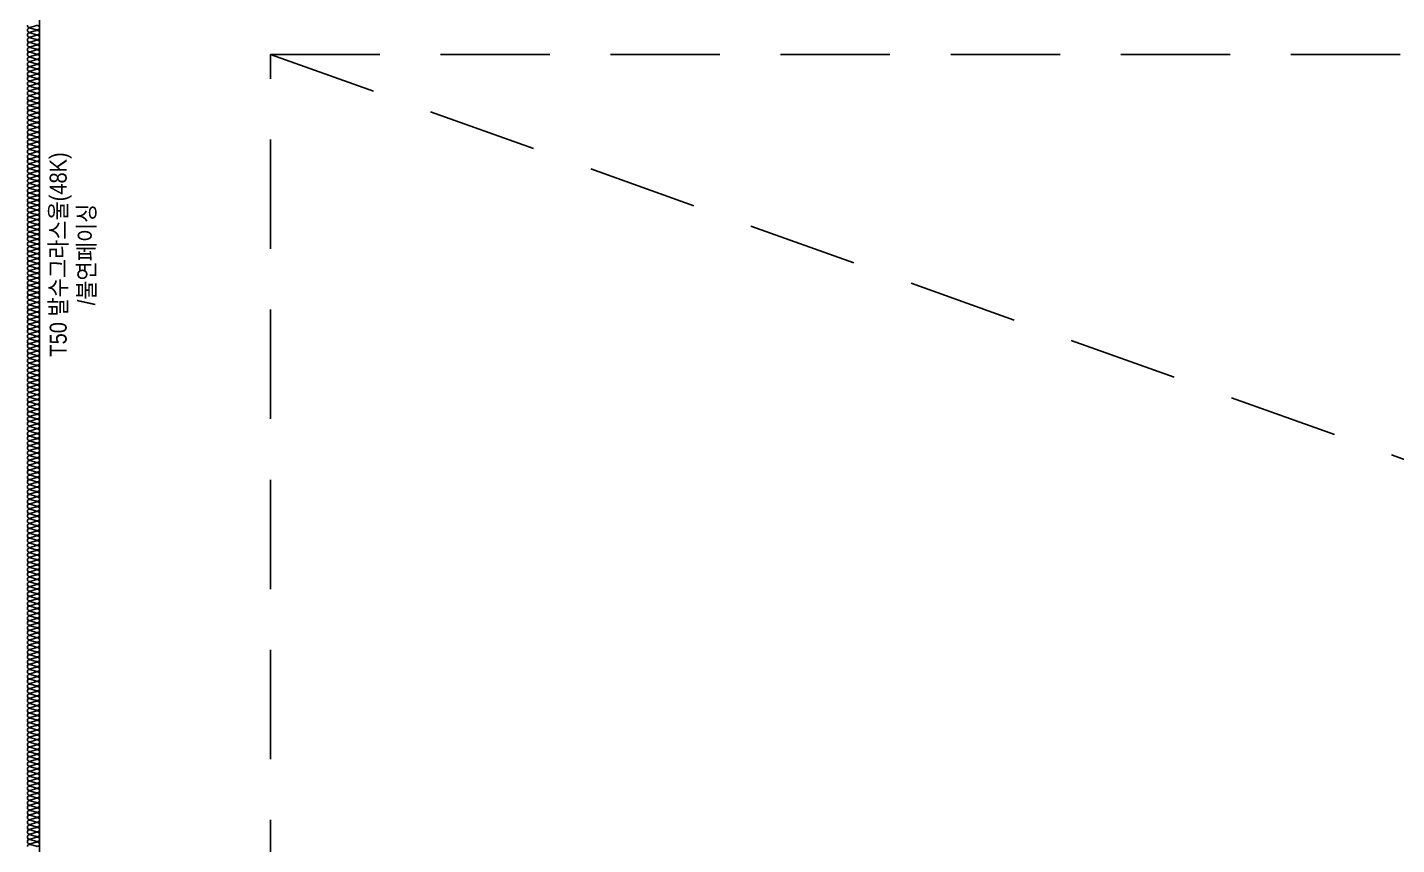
# Model space of a CAD drawing. Header units: millimetres. Extents: x 19868 to 801382, y -4805 to 85279.
# Drawn here: x 301988 to 307623, y 36277 to 39640 of the extents above; entities that cross this region are included whole.
import ezdxf
from ezdxf.enums import TextEntityAlignment as Align

# ---------------------------------------------------------------- set-up
doc = ezdxf.new("R2010")
doc.units = ezdxf.units.MM
doc.header["$LTSCALE"] = 250
doc.linetypes.add('HID', pattern=[2.8, 1.8, -1])
doc.layers.add('A-ELE-8', color=8, linetype='Continuous')
doc.layers.add('ISL', color=251, linetype='Continuous')
doc.layers.add('NOPLOT-단열', color=225, linetype='Continuous', plot=False)
doc.styles.add('Gdim', font='')
doc.styles.get('Gdim').set_extended_font_data('Dotum')

# ---------------------------------------------------------------- blocks, each defined once
blk = doc.blocks.new('A$Cfc53eec5')
at = {"layer": 'A-ELE-8', "linetype": 'HID'}
blk.add_line((2100, 4600), (16100, -400), dxfattribs=at)
blk.add_lwpolyline([(16100, 4600), (16100, -400), (2100, -400), (2100, 4600)], close=True, dxfattribs=at)

msp = doc.modelspace()

# ---------------------------------------------------------------- linework, layer by layer
at = {"layer": 'ISL'}
msp.add_line((302038.2, 41928.9), (302038.2, 34028.9), dxfattribs=at)
msp.add_lwpolyline([(301988.2, 36268.9, -0.509267), (302000.3, 36277.8), (302026.1, 36270.1, 1.372593), (302026.1, 36287.8), (302000.3, 36280.1, -0.509267), (301988.2, 36288.9, -0.509267), (302000.3, 36297.8), (302026.1, 36290.1, 1.372593), (302026.1, 36307.8), (302000.3, 36300.1, -0.509267), (301988.2, 36308.9, -0.509267), (302000.3, 36317.8), (302026.1, 36310.1, 1.372593), (302026.1, 36327.8), (302000.3, 36320.1, -0.509267), (301988.2, 36328.9, -0.509267), (302000.3, 36337.8), (302026.1, 36330.1, 1.372593), (302026.1, 36347.8), (302000.3, 36340.1, -0.509267), (301988.2, 36348.9, -0.509267), (302000.3, 36357.8), (302026.1, 36350.1, 1.372593), (302026.1, 36367.8), (302000.3, 36360.1, -0.509267), (301988.2, 36368.9, -0.509267), (302000.3, 36377.8), (302026.1, 36370.1, 1.372593), (302026.1, 36387.8), (302000.3, 36380.1, -0.509267), (301988.2, 36388.9, -0.509267), (302000.3, 36397.8), (302026.1, 36390.1, 1.372593), (302026.1, 36407.8), (302000.3, 36400.1, -0.509267), (301988.2, 36408.9, -0.509267), (302000.3, 36417.8), (302026.1, 36410.1, 1.372593), (302026.1, 36427.8), (302000.3, 36420.1, -0.509267), (301988.2, 36428.9, -0.509267), (302000.3, 36437.8), (302026.1, 36430.1, 1.372593), (302026.1, 36447.8), (302000.3, 36440.1, -0.509267), (301988.2, 36448.9, -0.509267), (302000.3, 36457.8), (302026.1, 36450.1, 1.372593), (302026.1, 36467.8), (302000.3, 36460.1, -0.509267), (301988.2, 36468.9, -0.509267), (302000.3, 36477.8), (302026.1, 36470.1, 1.372593), (302026.1, 36487.8), (302000.3, 36480.1, -0.509267), (301988.2, 36488.9, -0.509267), (302000.3, 36497.8), (302026.1, 36490.1, 1.372593), (302026.1, 36507.8), (302000.3, 36500.1, -0.509267), (301988.2, 36508.9, -0.509267), (302000.3, 36517.8), (302026.1, 36510.1, 1.372593), (302026.1, 36527.8), (302000.3, 36520.1, -0.509267), (301988.2, 36528.9, -0.509267), (302000.3, 36537.8), (302026.1, 36530.1, 1.372593), (302026.1, 36547.8), (302000.3, 36540.1, -0.509267), (301988.2, 36548.9, -0.509267), (302000.3, 36557.8), (302026.1, 36550.1, 1.372593), (302026.1, 36567.8), (302000.3, 36560.1, -0.509267), (301988.2, 36568.9, -0.509267), (302000.3, 36577.8), (302026.1, 36570.1, 1.372593), (302026.1, 36587.8), (302000.3, 36580.1, -0.509267), (301988.2, 36588.9, -0.509267), (302000.3, 36597.8), (302026.1, 36590.1, 1.372593), (302026.1, 36607.8), (302000.3, 36600.1, -0.509267), (301988.2, 36608.9, -0.509267), (302000.3, 36617.8), (302026.1, 36610.1, 1.372593), (302026.1, 36627.8), (302000.3, 36620.1, -0.509267), (301988.2, 36628.9, -0.509267), (302000.3, 36637.8), (302026.1, 36630.1, 1.372593), (302026.1, 36647.8), (302000.3, 36640.1, -0.509267), (301988.2, 36648.9, -0.509267), (302000.3, 36657.8), (302026.1, 36650.1, 1.372593), (302026.1, 36667.8), (302000.3, 36660.1, -0.509267), (301988.2, 36668.9, -0.509267), (302000.3, 36677.8), (302026.1, 36670.1, 1.372593), (302026.1, 36687.8), (302000.3, 36680.1, -0.509267), (301988.2, 36688.9, -0.509267), (302000.3, 36697.8), (302026.1, 36690.1, 1.372593), (302026.1, 36707.8), (302000.3, 36700.1, -0.509267), (301988.2, 36708.9, -0.509267), (302000.3, 36717.8), (302026.1, 36710.1, 1.372593), (302026.1, 36727.8), (302000.3, 36720.1, -0.509267), (301988.2, 36728.9, -0.509267), (302000.3, 36737.8), (302026.1, 36730.1, 1.372593), (302026.1, 36747.8), (302000.3, 36740.1, -0.509267), (301988.2, 36748.9, -0.509267), (302000.3, 36757.8), (302026.1, 36750.1, 1.372593), (302026.1, 36767.8), (302000.3, 36760.1, -0.509267), (301988.2, 36768.9, -0.509267), (302000.3, 36777.8), (302026.1, 36770.1, 1.372593), (302026.1, 36787.8), (302000.3, 36780.1, -0.509267), (301988.2, 36788.9, -0.509267), (302000.3, 36797.8), (302026.1, 36790.1, 1.372593), (302026.1, 36807.8), (302000.3, 36800.1, -0.509267), (301988.2, 36808.9, -0.509267), (302000.3, 36817.8), (302026.1, 36810.1, 1.372593), (302026.1, 36827.8), (302000.3, 36820.1, -0.509267), (301988.2, 36828.9, -0.509267), (302000.3, 36837.8), (302026.1, 36830.1, 1.372593), (302026.1, 36847.8), (302000.3, 36840.1, -0.509267), (301988.2, 36848.9, -0.509267), (302000.3, 36857.8), (302026.1, 36850.1, 1.372593), (302026.1, 36867.8), (302000.3, 36860.1, -0.509267), (301988.2, 36868.9, -0.509267), (302000.3, 36877.8), (302026.1, 36870.1, 1.372593), (302026.1, 36887.8), (302000.3, 36880.1, -0.509267), (301988.2, 36888.9, -0.509267), (302000.3, 36897.8), (302026.1, 36890.1, 1.372593), (302026.1, 36907.8), (302000.3, 36900.1, -0.509267), (301988.2, 36908.9, -0.509267), (302000.3, 36917.8), (302026.1, 36910.1, 1.372593), (302026.1, 36927.8), (302000.3, 36920.1, -0.509267), (301988.2, 36928.9, -0.509267), (302000.3, 36937.8), (302026.1, 36930.1, 1.372593), (302026.1, 36947.8), (302000.3, 36940.1, -0.509267), (301988.2, 36948.9, -0.509267), (302000.3, 36957.8), (302026.1, 36950.1, 1.372593), (302026.1, 36967.8), (302000.3, 36960.1, -0.509267), (301988.2, 36968.9, -0.509267), (302000.3, 36977.8), (302026.1, 36970.1, 1.372593), (302026.1, 36987.8), (302000.3, 36980.1, -0.509267), (301988.2, 36988.9, -0.509267), (302000.3, 36997.8), (302026.1, 36990.1, 1.372593), (302026.1, 37007.8), (302000.3, 37000.1, -0.509267), (301988.2, 37008.9, -0.509267), (302000.3, 37017.8), (302026.1, 37010.1, 1.372593), (302026.1, 37027.8), (302000.3, 37020.1, -0.509267), (301988.2, 37028.9, -0.509267), (302000.3, 37037.8), (302026.1, 37030.1, 1.372593), (302026.1, 37047.8), (302000.3, 37040.1, -0.509267), (301988.2, 37048.9, -0.509267), (302000.3, 37057.8), (302026.1, 37050.1, 1.372593), (302026.1, 37067.8), (302000.3, 37060.1, -0.509267), (301988.2, 37068.9, -0.509267), (302000.3, 37077.8), (302026.1, 37070.1, 1.372593), (302026.1, 37087.8), (302000.3, 37080.1, -0.509267), (301988.2, 37088.9, -0.509267), (302000.3, 37097.8), (302026.1, 37090.1, 1.372593), (302026.1, 37107.8), (302000.3, 37100.1, -0.509267), (301988.2, 37108.9, -0.509267), (302000.3, 37117.8), (302026.1, 37110.1, 1.372593), (302026.1, 37127.8), (302000.3, 37120.1, -0.509267), (301988.2, 37128.9, -0.509267), (302000.3, 37137.8), (302026.1, 37130.1, 1.372593), (302026.1, 37147.8), (302000.3, 37140.1, -0.509267), (301988.2, 37148.9, -0.509267), (302000.3, 37157.8), (302026.1, 37150.1, 1.372593), (302026.1, 37167.8), (302000.3, 37160.1, -0.509267), (301988.2, 37168.9, -0.509267), (302000.3, 37177.8), (302026.1, 37170.1, 1.372593), (302026.1, 37187.8), (302000.3, 37180.1, -0.509267), (301988.2, 37188.9, -0.509267), (302000.3, 37197.8), (302026.1, 37190.1, 1.372593), (302026.1, 37207.8), (302000.3, 37200.1, -0.509267), (301988.2, 37208.9, -0.509267), (302000.3, 37217.8), (302026.1, 37210.1, 1.372593), (302026.1, 37227.8), (302000.3, 37220.1, -0.509267), (301988.2, 37228.9, -0.509267), (302000.3, 37237.8), (302026.1, 37230.1, 1.372593), (302026.1, 37247.8), (302000.3, 37240.1, -0.509267), (301988.2, 37248.9, -0.509267), (302000.3, 37257.8), (302026.1, 37250.1, 1.372593), (302026.1, 37267.8), (302000.3, 37260.1, -0.509267), (301988.2, 37268.9, -0.509267), (302000.3, 37277.8), (302026.1, 37270.1, 1.372593), (302026.1, 37287.8), (302000.3, 37280.1, -0.509267), (301988.2, 37288.9, -0.509267), (302000.3, 37297.8), (302026.1, 37290.1, 1.372593), (302026.1, 37307.8), (302000.3, 37300.1, -0.509267), (301988.2, 37308.9, -0.509267), (302000.3, 37317.8), (302026.1, 37310.1, 1.372593), (302026.1, 37327.8), (302000.3, 37320.1, -0.509267), (301988.2, 37328.9, -0.509267), (302000.3, 37337.8), (302026.1, 37330.1, 1.372593), (302026.1, 37347.8), (302000.3, 37340.1, -0.509267), (301988.2, 37348.9, -0.509267), (302000.3, 37357.8), (302026.1, 37350.1, 1.372593), (302026.1, 37367.8), (302000.3, 37360.1, -0.509267), (301988.2, 37368.9, -0.509267), (302000.3, 37377.8), (302026.1, 37370.1, 1.372593), (302026.1, 37387.8), (302000.3, 37380.1, -0.509267), (301988.2, 37388.9, -0.509267), (302000.3, 37397.8), (302026.1, 37390.1, 1.372593), (302026.1, 37407.8), (302000.3, 37400.1, -0.509267), (301988.2, 37408.9, -0.509267), (302000.3, 37417.8), (302026.1, 37410.1, 1.372593), (302026.1, 37427.8), (302000.3, 37420.1, -0.509267), (301988.2, 37428.9, -0.509267), (302000.3, 37437.8), (302026.1, 37430.1, 1.372593), (302026.1, 37447.8), (302000.3, 37440.1, -0.509267), (301988.2, 37448.9, -0.509267), (302000.3, 37457.8), (302026.1, 37450.1, 1.372593), (302026.1, 37467.8), (302000.3, 37460.1, -0.509267), (301988.2, 37468.9, -0.509267), (302000.3, 37477.8), (302026.1, 37470.1, 1.372593), (302026.1, 37487.8), (302000.3, 37480.1, -0.509267), (301988.2, 37488.9, -0.509267), (302000.3, 37497.8), (302026.1, 37490.1, 1.372593), (302026.1, 37507.8), (302000.3, 37500.1, -0.509267), (301988.2, 37508.9, -0.509267), (302000.3, 37517.8), (302026.1, 37510.1, 1.372593), (302026.1, 37527.8), (302000.3, 37520.1, -0.509267), (301988.2, 37528.9, -0.509267), (302000.3, 37537.8), (302026.1, 37530.1, 1.372593), (302026.1, 37547.8), (302000.3, 37540.1, -0.509267), (301988.2, 37548.9, -0.509267), (302000.3, 37557.8), (302026.1, 37550.1, 1.372593), (302026.1, 37567.8), (302000.3, 37560.1, -0.509267), (301988.2, 37568.9, -0.509267), (302000.3, 37577.8), (302026.1, 37570.1, 1.372593), (302026.1, 37587.8), (302000.3, 37580.1, -0.509267), (301988.2, 37588.9, -0.509267), (302000.3, 37597.8), (302026.1, 37590.1, 1.372593), (302026.1, 37607.8), (302000.3, 37600.1, -0.509267), (301988.2, 37608.9, -0.509267), (302000.3, 37617.8), (302026.1, 37610.1, 1.372593), (302026.1, 37627.8), (302000.3, 37620.1, -0.509267), (301988.2, 37628.9, -0.509267), (302000.3, 37637.8), (302026.1, 37630.1, 1.372593), (302026.1, 37647.8), (302000.3, 37640.1, -0.509267), (301988.2, 37648.9, -0.509267), (302000.3, 37657.8), (302026.1, 37650.1, 1.372593), (302026.1, 37667.8), (302000.3, 37660.1, -0.509267), (301988.2, 37668.9, -0.509267), (302000.3, 37677.8), (302026.1, 37670.1, 1.372593), (302026.1, 37687.8), (302000.3, 37680.1, -0.509267), (301988.2, 37688.9, -0.509267), (302000.3, 37697.8), (302026.1, 37690.1, 1.372593), (302026.1, 37707.8), (302000.3, 37700.1, -0.509267), (301988.2, 37708.9, -0.509267), (302000.3, 37717.8), (302026.1, 37710.1, 1.372593), (302026.1, 37727.8), (302000.3, 37720.1, -0.509267), (301988.2, 37728.9, -0.509267), (302000.3, 37737.8), (302026.1, 37730.1, 1.372593), (302026.1, 37747.8), (302000.3, 37740.1, -0.509267), (301988.2, 37748.9, -0.509267), (302000.3, 37757.8), (302026.1, 37750.1, 1.372593), (302026.1, 37767.8), (302000.3, 37760.1, -0.509267), (301988.2, 37768.9, -0.509267), (302000.3, 37777.8), (302026.1, 37770.1, 1.372593), (302026.1, 37787.8), (302000.3, 37780.1, -0.509267), (301988.2, 37788.9, -0.509267), (302000.3, 37797.8), (302026.1, 37790.1, 1.372593), (302026.1, 37807.8), (302000.3, 37800.1, -0.509267), (301988.2, 37808.9, -0.509267), (302000.3, 37817.8), (302026.1, 37810.1, 1.372593), (302026.1, 37827.8), (302000.3, 37820.1, -0.509267), (301988.2, 37828.9, -0.509267), (302000.3, 37837.8), (302026.1, 37830.1, 1.372593), (302026.1, 37847.8), (302000.3, 37840.1, -0.509267), (301988.2, 37848.9, -0.509267), (302000.3, 37857.8), (302026.1, 37850.1, 1.372593), (302026.1, 37867.8), (302000.3, 37860.1, -0.509267), (301988.2, 37868.9, -0.509267), (302000.3, 37877.8), (302026.1, 37870.1, 1.372593), (302026.1, 37887.8), (302000.3, 37880.1, -0.509267), (301988.2, 37888.9, -0.509267), (302000.3, 37897.8), (302026.1, 37890.1, 1.372593), (302026.1, 37907.8), (302000.3, 37900.1, -0.509267), (301988.2, 37908.9, -0.509267), (302000.3, 37917.8), (302026.1, 37910.1, 1.372593), (302026.1, 37927.8), (302000.3, 37920.1, -0.509267), (301988.2, 37928.9, -0.509267), (302000.3, 37937.8), (302026.1, 37930.1, 1.372593), (302026.1, 37947.8), (302000.3, 37940.1, -0.509267), (301988.2, 37948.9, -0.509267), (302000.3, 37957.8), (302026.1, 37950.1, 1.372593), (302026.1, 37967.8), (302000.3, 37960.1, -0.509267), (301988.2, 37968.9, -0.509267), (302000.3, 37977.8), (302026.1, 37970.1, 1.372593), (302026.1, 37987.8), (302000.3, 37980.1, -0.509267), (301988.2, 37988.9, -0.509267), (302000.3, 37997.8), (302026.1, 37990.1, 1.372593), (302026.1, 38007.8), (302000.3, 38000.1, -0.509267), (301988.2, 38008.9, -0.509267), (302000.3, 38017.8), (302026.1, 38010.1, 1.372593), (302026.1, 38027.8), (302000.3, 38020.1, -0.509267), (301988.2, 38028.9, -0.509267), (302000.3, 38037.8), (302026.1, 38030.1, 1.372593), (302026.1, 38047.8), (302000.3, 38040.1, -0.509267), (301988.2, 38048.9, -0.509267), (302000.3, 38057.8), (302026.1, 38050.1, 1.372593), (302026.1, 38067.8), (302000.3, 38060.1, -0.509267), (301988.2, 38068.9, -0.509267), (302000.3, 38077.8), (302026.1, 38070.1, 1.372593), (302026.1, 38087.8), (302000.3, 38080.1, -0.509267), (301988.2, 38088.9, -0.509267), (302000.3, 38097.8), (302026.1, 38090.1, 1.372593), (302026.1, 38107.8), (302000.3, 38100.1, -0.509267), (301988.2, 38108.9, -0.509267), (302000.3, 38117.8), (302026.1, 38110.1, 1.372593), (302026.1, 38127.8), (302000.3, 38120.1, -0.509267), (301988.2, 38128.9, -0.509267), (302000.3, 38137.8), (302026.1, 38130.1, 1.372593), (302026.1, 38147.8), (302000.3, 38140.1, -0.509267), (301988.2, 38148.9, -0.509267), (302000.3, 38157.8), (302026.1, 38150.1, 1.372593), (302026.1, 38167.8), (302000.3, 38160.1, -0.509267), (301988.2, 38168.9, -0.509267), (302000.3, 38177.8), (302026.1, 38170.1, 1.372593), (302026.1, 38187.8), (302000.3, 38180.1, -0.509267), (301988.2, 38188.9, -0.509267), (302000.3, 38197.8), (302026.1, 38190.1, 1.372593), (302026.1, 38207.8), (302000.3, 38200.1, -0.509267), (301988.2, 38208.9, -0.509267), (302000.3, 38217.8), (302026.1, 38210.1, 1.372593), (302026.1, 38227.8), (302000.3, 38220.1, -0.509267), (301988.2, 38228.9, -0.509267), (302000.3, 38237.8), (302026.1, 38230.1, 1.372593), (302026.1, 38247.8), (302000.3, 38240.1, -0.509267), (301988.2, 38248.9, -0.509267), (302000.3, 38257.8), (302026.1, 38250.1, 1.372593), (302026.1, 38267.8), (302000.3, 38260.1, -0.509267), (301988.2, 38268.9, -0.509267), (302000.3, 38277.8), (302026.1, 38270.1, 1.372593), (302026.1, 38287.8), (302000.3, 38280.1, -0.509267), (301988.2, 38288.9, -0.509267), (302000.3, 38297.8), (302026.1, 38290.1, 1.372593), (302026.1, 38307.8), (302000.3, 38300.1, -0.509267), (301988.2, 38308.9, -0.509267), (302000.3, 38317.8), (302026.1, 38310.1, 1.372593), (302026.1, 38327.8), (302000.3, 38320.1, -0.509267), (301988.2, 38328.9, -0.509267), (302000.3, 38337.8), (302026.1, 38330.1, 1.372593), (302026.1, 38347.8), (302000.3, 38340.1, -0.509267), (301988.2, 38348.9, -0.509267), (302000.3, 38357.8), (302026.1, 38350.1, 1.372593), (302026.1, 38367.8), (302000.3, 38360.1, -0.509267), (301988.2, 38368.9, -0.509267), (302000.3, 38377.8), (302026.1, 38370.1, 1.372593), (302026.1, 38387.8), (302000.3, 38380.1, -0.509267), (301988.2, 38388.9, -0.509267), (302000.3, 38397.8), (302026.1, 38390.1, 1.372593), (302026.1, 38407.8), (302000.3, 38400.1, -0.509267), (301988.2, 38408.9, -0.509267), (302000.3, 38417.8), (302026.1, 38410.1, 1.372593), (302026.1, 38427.8), (302000.3, 38420.1, -0.509267), (301988.2, 38428.9, -0.509267), (302000.3, 38437.8), (302026.1, 38430.1, 1.372593), (302026.1, 38447.8), (302000.3, 38440.1, -0.509267), (301988.2, 38448.9, -0.509267), (302000.3, 38457.8), (302026.1, 38450.1, 1.372593), (302026.1, 38467.8), (302000.3, 38460.1, -0.509267), (301988.2, 38468.9, -0.509267), (302000.3, 38477.8), (302026.1, 38470.1, 1.372593), (302026.1, 38487.8), (302000.3, 38480.1, -0.509267), (301988.2, 38488.9, -0.509267), (302000.3, 38497.8), (302026.1, 38490.1, 1.372593), (302026.1, 38507.8), (302000.3, 38500.1, -0.509267), (301988.2, 38508.9, -0.509267), (302000.3, 38517.8), (302026.1, 38510.1, 1.372593), (302026.1, 38527.8), (302000.3, 38520.1, -0.509267), (301988.2, 38528.9, -0.509267), (302000.3, 38537.8), (302026.1, 38530.1, 1.372593), (302026.1, 38547.8), (302000.3, 38540.1, -0.509267), (301988.2, 38548.9, -0.509267), (302000.3, 38557.8), (302026.1, 38550.1, 1.372593), (302026.1, 38567.8), (302000.3, 38560.1, -0.509267), (301988.2, 38568.9, -0.509267), (302000.3, 38577.8), (302026.1, 38570.1, 1.372593), (302026.1, 38587.8), (302000.3, 38580.1, -0.509267), (301988.2, 38588.9, -0.509267), (302000.3, 38597.8), (302026.1, 38590.1, 1.372593), (302026.1, 38607.8), (302000.3, 38600.1, -0.509267), (301988.2, 38608.9, -0.509267), (302000.3, 38617.8), (302026.1, 38610.1, 1.372593), (302026.1, 38627.8), (302000.3, 38620.1, -0.509267), (301988.2, 38628.9, -0.509267), (302000.3, 38637.8), (302026.1, 38630.1, 1.372593), (302026.1, 38647.8), (302000.3, 38640.1, -0.509267), (301988.2, 38648.9, -0.509267), (302000.3, 38657.8), (302026.1, 38650.1, 1.372593), (302026.1, 38667.8), (302000.3, 38660.1, -0.509267), (301988.2, 38668.9, -0.509267), (302000.3, 38677.8), (302026.1, 38670.1, 1.372593), (302026.1, 38687.8), (302000.3, 38680.1, -0.509267), (301988.2, 38688.9, -0.509267), (302000.3, 38697.8), (302026.1, 38690.1, 1.372593), (302026.1, 38707.8), (302000.3, 38700.1, -0.509267), (301988.2, 38708.9, -0.509267), (302000.3, 38717.8), (302026.1, 38710.1, 1.372593), (302026.1, 38727.8), (302000.3, 38720.1, -0.509267), (301988.2, 38728.9, -0.509267), (302000.3, 38737.8), (302026.1, 38730.1, 1.372593), (302026.1, 38747.8), (302000.3, 38740.1, -0.509267), (301988.2, 38748.9, -0.509267), (302000.3, 38757.8), (302026.1, 38750.1, 1.372593), (302026.1, 38767.8), (302000.3, 38760.1, -0.509267), (301988.2, 38768.9, -0.509267), (302000.3, 38777.8), (302026.1, 38770.1, 1.372593), (302026.1, 38787.8), (302000.3, 38780.1, -0.509267), (301988.2, 38788.9, -0.509267), (302000.3, 38797.8), (302026.1, 38790.1, 1.372593), (302026.1, 38807.8), (302000.3, 38800.1, -0.509267), (301988.2, 38808.9, -0.509267), (302000.3, 38817.8), (302026.1, 38810.1, 1.372593), (302026.1, 38827.8), (302000.3, 38820.1, -0.509267), (301988.2, 38828.9, -0.509267), (302000.3, 38837.8), (302026.1, 38830.1, 1.372593), (302026.1, 38847.8), (302000.3, 38840.1, -0.509267), (301988.2, 38848.9, -0.509267), (302000.3, 38857.8), (302026.1, 38850.1, 1.372593), (302026.1, 38867.8), (302000.3, 38860.1, -0.509267), (301988.2, 38868.9, -0.509267), (302000.3, 38877.8), (302026.1, 38870.1, 1.372593), (302026.1, 38887.8), (302000.3, 38880.1, -0.509267), (301988.2, 38888.9, -0.509267), (302000.3, 38897.8), (302026.1, 38890.1, 1.372593), (302026.1, 38907.8), (302000.3, 38900.1, -0.509267), (301988.2, 38908.9, -0.509267), (302000.3, 38917.8), (302026.1, 38910.1, 1.372593), (302026.1, 38927.8), (302000.3, 38920.1, -0.509267), (301988.2, 38928.9, -0.509267), (302000.3, 38937.8), (302026.1, 38930.1, 1.372593), (302026.1, 38947.8), (302000.3, 38940.1, -0.509267), (301988.2, 38948.9, -0.509267), (302000.3, 38957.8), (302026.1, 38950.1, 1.372593), (302026.1, 38967.8), (302000.3, 38960.1, -0.509267), (301988.2, 38968.9, -0.509267), (302000.3, 38977.8), (302026.1, 38970.1, 1.372593), (302026.1, 38987.8), (302000.3, 38980.1, -0.509267), (301988.2, 38988.9, -0.509267), (302000.3, 38997.8), (302026.1, 38990.1, 1.372593), (302026.1, 39007.8), (302000.3, 39000.1, -0.509267), (301988.2, 39008.9, -0.509267), (302000.3, 39017.8), (302026.1, 39010.1, 1.372593), (302026.1, 39027.8), (302000.3, 39020.1, -0.509267), (301988.2, 39028.9, -0.509267), (302000.3, 39037.8), (302026.1, 39030.1, 1.372593), (302026.1, 39047.8), (302000.3, 39040.1, -0.509267), (301988.2, 39048.9, -0.509267), (302000.3, 39057.8), (302026.1, 39050.1, 1.372593), (302026.1, 39067.8), (302000.3, 39060.1, -0.509267), (301988.2, 39068.9, -0.509267), (302000.3, 39077.8), (302026.1, 39070.1, 1.372593), (302026.1, 39087.8), (302000.3, 39080.1, -0.509267), (301988.2, 39088.9, -0.509267), (302000.3, 39097.8), (302026.1, 39090.1, 1.372593), (302026.1, 39107.8), (302000.3, 39100.1, -0.509267), (301988.2, 39108.9, -0.509267), (302000.3, 39117.8), (302026.1, 39110.1, 1.372593), (302026.1, 39127.8), (302000.3, 39120.1, -0.509267), (301988.2, 39128.9, -0.509267), (302000.3, 39137.8), (302026.1, 39130.1, 1.372593), (302026.1, 39147.8), (302000.3, 39140.1, -0.509267), (301988.2, 39148.9, -0.509267), (302000.3, 39157.8), (302026.1, 39150.1, 1.372593), (302026.1, 39167.8), (302000.3, 39160.1, -0.509267), (301988.2, 39168.9, -0.509267), (302000.3, 39177.8), (302026.1, 39170.1, 1.372593), (302026.1, 39187.8), (302000.3, 39180.1, -0.509267), (301988.2, 39188.9, -0.509267), (302000.3, 39197.8), (302026.1, 39190.1, 1.372593), (302026.1, 39207.8), (302000.3, 39200.1, -0.509267), (301988.2, 39208.9, -0.509267), (302000.3, 39217.8), (302026.1, 39210.1, 1.372593), (302026.1, 39227.8), (302000.3, 39220.1, -0.509267), (301988.2, 39228.9, -0.509267), (302000.3, 39237.8), (302026.1, 39230.1, 1.372593), (302026.1, 39247.8), (302000.3, 39240.1, -0.509267), (301988.2, 39248.9, -0.509267), (302000.3, 39257.8), (302026.1, 39250.1, 1.372593), (302026.1, 39267.8), (302000.3, 39260.1, -0.509267), (301988.2, 39268.9, -0.509267), (302000.3, 39277.8), (302026.1, 39270.1, 1.372593), (302026.1, 39287.8), (302000.3, 39280.1, -0.509267), (301988.2, 39288.9, -0.509267), (302000.3, 39297.8), (302026.1, 39290.1, 1.372593), (302026.1, 39307.8), (302000.3, 39300.1, -0.509267), (301988.2, 39308.9, -0.509267), (302000.3, 39317.8), (302026.1, 39310.1, 1.372593), (302026.1, 39327.8), (302000.3, 39320.1, -0.509267), (301988.2, 39328.9, -0.509267), (302000.3, 39337.8), (302026.1, 39330.1, 1.372593), (302026.1, 39347.8), (302000.3, 39340.1, -0.509267), (301988.2, 39348.9, -0.509267), (302000.3, 39357.8), (302026.1, 39350.1, 1.372593), (302026.1, 39367.8), (302000.3, 39360.1, -0.509267), (301988.2, 39368.9, -0.509267), (302000.3, 39377.8), (302026.1, 39370.1, 1.372593), (302026.1, 39387.8), (302000.3, 39380.1, -0.509267), (301988.2, 39388.9, -0.509267), (302000.3, 39397.8), (302026.1, 39390.1, 1.372593), (302026.1, 39407.8), (302000.3, 39400.1, -0.509267), (301988.2, 39408.9, -0.509267), (302000.3, 39417.8), (302026.1, 39410.1, 1.372593), (302026.1, 39427.8), (302000.3, 39420.1, -0.509267), (301988.2, 39428.9, -0.509267), (302000.3, 39437.8), (302026.1, 39430.1, 1.372593), (302026.1, 39447.8), (302000.3, 39440.1, -0.509267), (301988.2, 39448.9, -0.509267), (302000.3, 39457.8), (302026.1, 39450.1, 1.372593), (302026.1, 39467.8), (302000.3, 39460.1, -0.509267), (301988.2, 39468.9, -0.509267), (302000.3, 39477.8), (302026.1, 39470.1, 1.372593), (302026.1, 39487.8), (302000.3, 39480.1, -0.509267), (301988.2, 39488.9, -0.509267), (302000.3, 39497.8), (302026.1, 39490.1, 1.372593), (302026.1, 39507.8), (302000.3, 39500.1, -0.509267), (301988.2, 39508.9, -0.509267), (302000.3, 39517.8), (302026.1, 39510.1, 1.372593), (302026.1, 39527.8), (302000.3, 39520.1, -0.509267), (301988.2, 39528.9, -0.509267), (302000.3, 39537.8), (302026.1, 39530.1, 1.372593), (302026.1, 39547.8), (302000.3, 39540.1, -0.509267), (301988.2, 39548.9, -0.509267), (302000.3, 39557.8), (302026.1, 39550.1, 1.372593), (302026.1, 39567.8), (302000.3, 39560.1, -0.509267), (301988.2, 39568.9, -0.509267), (302000.3, 39577.8), (302026.1, 39570.1, 1.372593), (302026.1, 39587.8), (302000.3, 39580.1, -0.509267), (301988.2, 39588.9, -0.509267), (302000.3, 39597.8), (302026.1, 39590.1, 1.372593), (302026.1, 39607.8), (302000.3, 39600.1, -0.509267), (301988.2, 39608.9, -0.509267), (302000.3, 39617.8), (302026.1, 39610.1, 1.372593), (302026.1, 39627.8), (302000.3, 39620.1, -0.509267), (301988.2, 39628.9, -0.509267), (302000.3, 39637.8), (302026.1, 39630.1, 1.372593), (302026.1, 39647.8), (302000.3, 39640.1, -0.509267), (301988.2, 39648.9, -0.509267)], format="xyb", dxfattribs=at)

# ---------------------------------------------------------------- block references
at = {"layer": 'A-ELE-8'}
msp.add_blockref('A$Cfc53eec5', (300888.2, 34928.9), dxfattribs=at)

# ---------------------------------------------------------------- texts
at = {"layer": 'NOPLOT-단열', "style": 'Gdim', "width": 0.9}
for s, p in [('T50 발수그라스울(48K)', (302114.9, 38705.8)), ('/불연페이싱', (302231.3, 38705.8))]:
    msp.add_text(s, height=70, rotation=90, dxfattribs=at).set_placement(p, align=Align.MIDDLE_CENTER)

doc.saveas('drawing.dxf')
